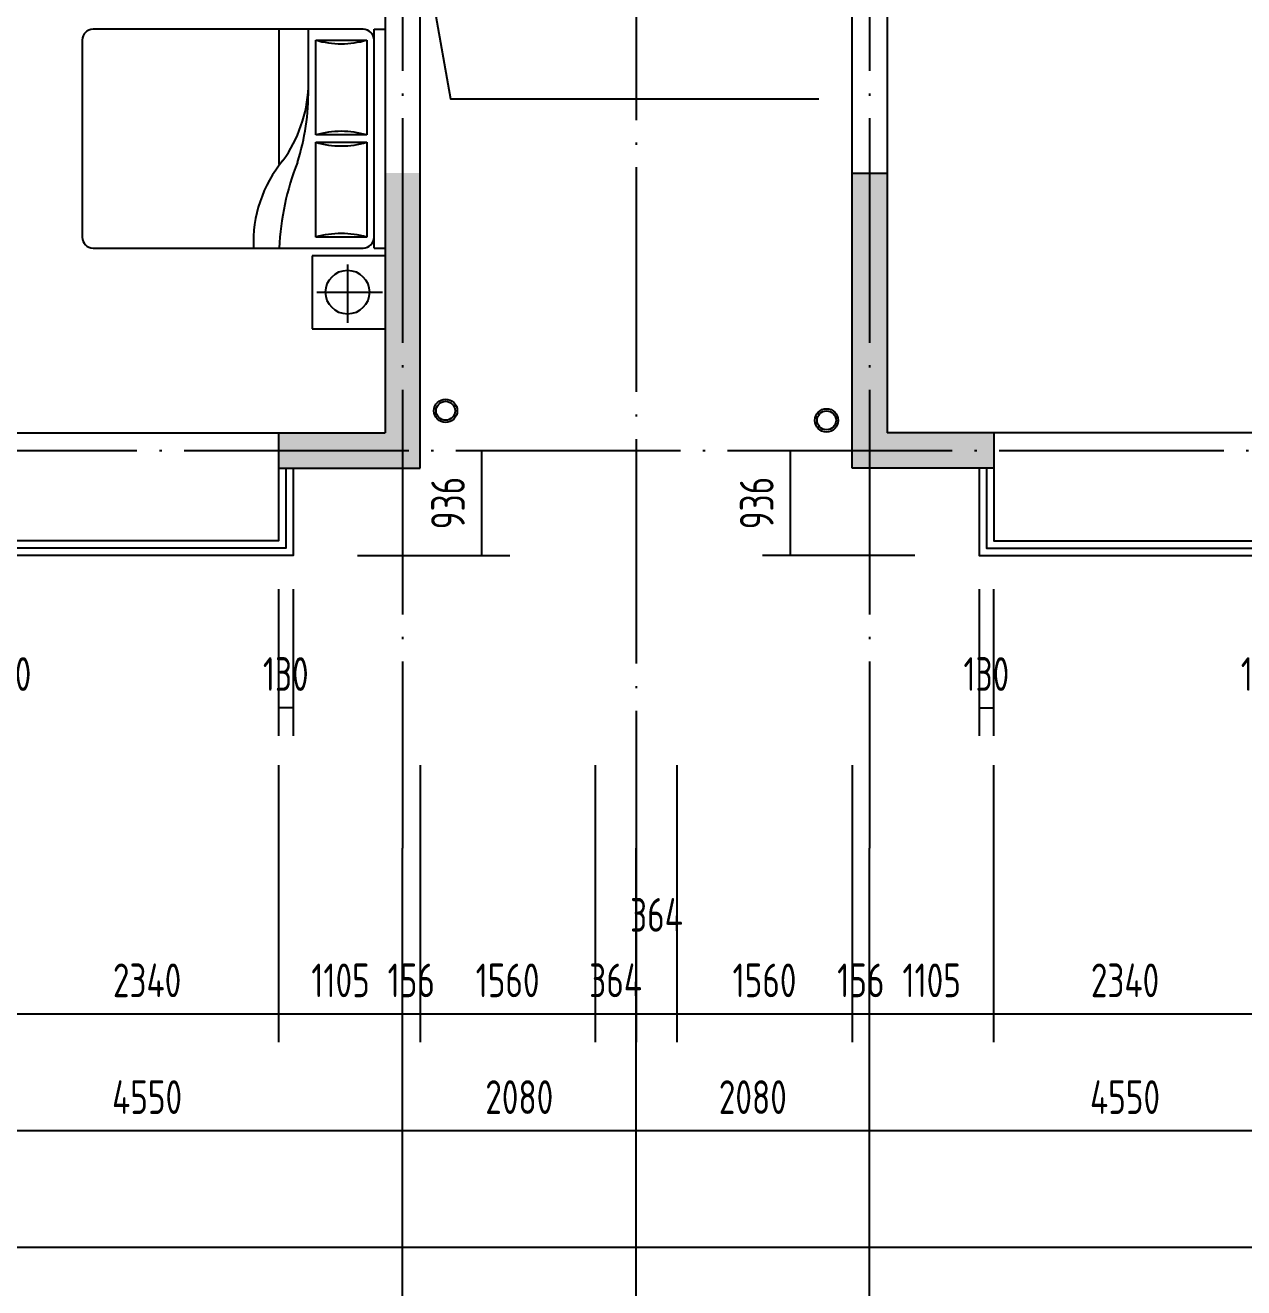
# Model space of a CAD drawing. Extents: x -726032 to 135930, y -151624 to 587044.
# Drawn here: x -367367 to -356515, y 455697 to 466941 of the extents above; entities that cross this region are included whole.
import ezdxf

# ---------------------------------------------------------------- set-up
doc = ezdxf.new("R2010")
doc.units = 0
doc.header["$LTSCALE"] = 1000
doc.header["$MEASUREMENT"] = 0
doc.linetypes.add('DOTE', pattern=[2.42, 2, -0.2, 0.02, -0.2])
doc.layers.get('DEFPOINTS').update_dxf_attribs({"color": 1, "linetype": 'CONTINUOUS'})
for name, color, linetype in [('AXIS', 245, 'CONTINUOUS'), ('COLUMN', 170, 'CONTINUOUS'), ('DOTE', 8, 'DOTE'), ('PUB_DIM', 245, 'CONTINUOUS'), ('WALL', 255, 'CONTINUOUS'), ('WINDOW', 155, 'CONTINUOUS'), ('家具', 252, 'CONTINUOUS'), ('引线', 213, 'CONTINUOUS'), ('雨水管', 20, 'CONTINUOUS')]:
    doc.layers.add(name, color=color, linetype=linetype)
doc.styles.add('DIM_FONT', font='isocp.shx', dxfattribs={"width": 0.8})
doc.dimstyles.new('AXIS', dxfattribs={"dimtxt": 300, "dimasz": 1, "dimexe": 250, "dimexo": 300, "dimgap": 150, "dimtad": 1, "dimdec": 0, "dimzin": 0, "dimdsep": 46, "dimtxsty": 'DIM_FONT', "dimcen": 0.09, "dimse1": 1, "dimse2": 1, "dimclrt": 142, "dimadec": 0, "dimazin": 0, "dimtfac": 1, "dimtdec": 0, "dimtix": 1, "dimtmove": 2, "dimatfit": 3, "dimfxl": 1, "dimtolj": 1, "dimtzin": 0, "dimarcsym": 0})
doc.dimstyles.new('DIMA', dxfattribs={"dimtxt": 300, "dimasz": 1, "dimexe": 250, "dimexo": 300, "dimgap": 150, "dimtad": 1, "dimdec": 0, "dimzin": 0, "dimdsep": 46, "dimtxsty": 'DIM_FONT', "dimcen": 0.09, "dimse1": 1, "dimclrt": 142, "dimadec": 0, "dimazin": 0, "dimtfac": 1, "dimtdec": 0, "dimtix": 1, "dimtmove": 2, "dimatfit": 3, "dimfxl": 1, "dimtolj": 1, "dimtzin": 0, "dimarcsym": 0})
doc.dimstyles.new('DIMB', dxfattribs={"dimtxt": 300, "dimasz": 1, "dimexe": 250, "dimexo": 300, "dimgap": 150, "dimtad": 1, "dimdec": 0, "dimzin": 0, "dimdsep": 46, "dimtxsty": 'DIM_FONT', "dimcen": 0.09, "dimse2": 1, "dimclrt": 142, "dimadec": 0, "dimazin": 0, "dimtfac": 1, "dimtdec": 0, "dimtix": 1, "dimtmove": 2, "dimatfit": 3, "dimfxl": 1, "dimtolj": 1, "dimtzin": 0, "dimarcsym": 0})
doc.dimstyles.new('DIMN', dxfattribs={"dimtxt": 300, "dimasz": 1, "dimexe": 250, "dimexo": 300, "dimgap": 150, "dimtad": 1, "dimdec": 0, "dimzin": 0, "dimdsep": 46, "dimtxsty": 'DIM_FONT', "dimcen": 0.09, "dimclrt": 142, "dimadec": 0, "dimazin": 0, "dimtfac": 1, "dimtdec": 0, "dimtix": 1, "dimtmove": 2, "dimatfit": 3, "dimfxl": 1, "dimtolj": 1, "dimtzin": 0, "dimarcsym": 0})

# ---------------------------------------------------------------- blocks, each defined once
blk = doc.blocks.new('*D504')
at = {"layer": 'AXIS', "color": 0, "lineweight": -2, "transparency": 16777216}
for p, q in [((-384703, 459312), (-384703, 455805)), ((-316024, 459312), (-316024, 455805)), ((-316025, 456055), (-384702, 456055))]:
    blk.add_line(p, q, dxfattribs=at)
at = {"layer": 'AXIS', "color": 0, "transparency": 16777216}
for points in [[(-384702, 456055), (-384702, 456054), (-384703, 456055)], [(-316025, 456055), (-316025, 456054), (-316024, 456055)]]:
    blk.add_solid(points, dxfattribs=at)
at = {"layer": 'DEFPOINTS', "color": 0, "transparency": 16777216}
for p in [(-384703, 459612), (-316024, 459612), (-384703, 456055)]:
    blk.add_point(p, dxfattribs=at)
at = {"layer": 'AXIS', "color": 142, "transparency": 16777216, "insert": (-350363, 456355), "char_height": 300, "attachment_point": 5, "style": 'DIM_FONT'}
blk.add_mtext('\\A1;68679', dxfattribs=at)
blk = doc.blocks.new('*D578')
at = {"layer": 'DEFPOINTS', "color": 0, "transparency": 16777216}
for p in [(-358742, 460652), (-356402, 460652), (-358742, 458135)]:
    blk.add_point(p, dxfattribs=at)
at = {"layer": 'PUB_DIM', "color": 0, "lineweight": -2, "transparency": 16777216}
for p, q in [((-358742, 460352), (-358742, 457885)), ((-356402, 460352), (-356402, 457885)), ((-356403, 458135), (-358741, 458135))]:
    blk.add_line(p, q, dxfattribs=at)
at = {"layer": 'PUB_DIM', "color": 0, "transparency": 16777216}
for points in [[(-358741, 458135), (-358741, 458134), (-358742, 458135)], [(-356403, 458135), (-356403, 458134), (-356402, 458135)]]:
    blk.add_solid(points, dxfattribs=at)
at = {"layer": 'PUB_DIM', "color": 142, "transparency": 16777216, "insert": (-357572, 458435), "char_height": 300, "attachment_point": 5, "style": 'DIM_FONT'}
blk.add_mtext('\\A1;2340', dxfattribs=at)
blk = doc.blocks.new('*D579')
at = {"layer": 'DEFPOINTS', "color": 0, "transparency": 16777216}
for p in [(-361927, 460652), (-361563, 460652), (-361927, 458135)]:
    blk.add_point(p, dxfattribs=at)
at = {"layer": 'PUB_DIM', "color": 0, "lineweight": -2, "transparency": 16777216}
for p, q in [((-361927, 460352), (-361927, 457885)), ((-361563, 460352), (-361563, 457885)), ((-361564, 458135), (-361926, 458135))]:
    blk.add_line(p, q, dxfattribs=at)
at = {"layer": 'PUB_DIM', "color": 0, "transparency": 16777216}
for points in [[(-361926, 458135), (-361926, 458134), (-361927, 458135)], [(-361564, 458135), (-361564, 458134), (-361563, 458135)]]:
    blk.add_solid(points, dxfattribs=at)
at = {"layer": 'PUB_DIM', "color": 142, "transparency": 16777216, "insert": (-361745, 459018), "char_height": 300, "attachment_point": 5, "style": 'DIM_FONT'}
blk.add_mtext('\\A1;364', dxfattribs=at)
blk = doc.blocks.new('*D580')
at = {"layer": 'DEFPOINTS', "color": 0, "transparency": 16777216}
for p in [(-361563, 460652), (-360003, 460652), (-361563, 458135)]:
    blk.add_point(p, dxfattribs=at)
at = {"layer": 'PUB_DIM', "color": 0, "lineweight": -2, "transparency": 16777216}
for p, q in [((-361563, 460352), (-361563, 457885)), ((-360003, 460352), (-360003, 457885)), ((-360004, 458135), (-361562, 458135))]:
    blk.add_line(p, q, dxfattribs=at)
at = {"layer": 'PUB_DIM', "color": 0, "transparency": 16777216}
for points in [[(-361562, 458135), (-361562, 458134), (-361563, 458135)], [(-360004, 458135), (-360004, 458134), (-360003, 458135)]]:
    blk.add_solid(points, dxfattribs=at)
at = {"layer": 'PUB_DIM', "color": 142, "transparency": 16777216, "insert": (-360783, 458435), "char_height": 300, "attachment_point": 5, "style": 'DIM_FONT'}
blk.add_mtext('\\A1;1560', dxfattribs=at)
blk = doc.blocks.new('*D581')
at = {"layer": 'DEFPOINTS', "color": 0, "transparency": 16777216}
for p in [(-362291, 460652), (-361927, 460652), (-362291, 458135)]:
    blk.add_point(p, dxfattribs=at)
at = {"layer": 'PUB_DIM', "color": 0, "lineweight": -2, "transparency": 16777216}
for p, q in [((-362291, 460352), (-362291, 457885)), ((-361927, 460352), (-361927, 457885)), ((-362292, 458135), (-362293, 458135)), ((-361927, 458135), (-362291, 458135)), ((-361926, 458135), (-361925, 458135))]:
    blk.add_line(p, q, dxfattribs=at)
at = {"layer": 'PUB_DIM', "color": 0, "transparency": 16777216}
for points in [[(-362292, 458135), (-362292, 458134), (-362291, 458135)], [(-361926, 458135), (-361926, 458134), (-361927, 458135)]]:
    blk.add_solid(points, dxfattribs=at)
at = {"layer": 'PUB_DIM', "color": 142, "transparency": 16777216, "insert": (-362109, 458435), "char_height": 300, "attachment_point": 5, "style": 'DIM_FONT'}
blk.add_mtext('\\A1;364', dxfattribs=at)
blk = doc.blocks.new('*D1778')
at = {"layer": 'DEFPOINTS', "color": 0, "transparency": 16777216}
for p in [(-360003, 460652), (-359847, 460652), (-360003, 458135)]:
    blk.add_point(p, dxfattribs=at)
at = {"layer": 'PUB_DIM', "color": 0, "lineweight": -2, "transparency": 16777216}
for p, q in [((-360003, 460352), (-360003, 457885)), ((-360004, 458135), (-360005, 458135)), ((-359847, 458135), (-360003, 458135)), ((-359846, 458135), (-359845, 458135))]:
    blk.add_line(p, q, dxfattribs=at)
at = {"layer": 'PUB_DIM', "color": 0, "transparency": 16777216}
for points in [[(-360004, 458135), (-360004, 458134), (-360003, 458135)], [(-359846, 458135), (-359846, 458134), (-359847, 458135)]]:
    blk.add_solid(points, dxfattribs=at)
at = {"layer": 'PUB_DIM', "color": 142, "transparency": 16777216, "insert": (-359925, 458435), "char_height": 300, "attachment_point": 5, "style": 'DIM_FONT'}
blk.add_mtext('\\A1;156', dxfattribs=at)
blk = doc.blocks.new('*D3583')
at = {"layer": 'DEFPOINTS', "color": 0, "transparency": 16777216}
for p in [(-359847, 460652), (-358742, 460652), (-359847, 458135)]:
    blk.add_point(p, dxfattribs=at)
at = {"layer": 'PUB_DIM', "color": 0, "lineweight": -2, "transparency": 16777216}
for p, q in [((-358742, 460352), (-358742, 457885)), ((-358743, 458135), (-359846, 458135))]:
    blk.add_line(p, q, dxfattribs=at)
at = {"layer": 'PUB_DIM', "color": 0, "transparency": 16777216}
for points in [[(-359846, 458135), (-359846, 458134), (-359847, 458135)], [(-358743, 458135), (-358743, 458134), (-358742, 458135)]]:
    blk.add_solid(points, dxfattribs=at)
at = {"layer": 'PUB_DIM', "color": 142, "transparency": 16777216, "insert": (-359294, 458435), "char_height": 300, "attachment_point": 5, "style": 'DIM_FONT'}
blk.add_mtext('\\A1;1105', dxfattribs=at)
blk = doc.blocks.new('*D1779')
at = {"layer": 'DEFPOINTS', "color": 0, "transparency": 16777216}
for p in [(-365112, 460652), (-364007, 460652), (-365112, 458135)]:
    blk.add_point(p, dxfattribs=at)
at = {"layer": 'PUB_DIM', "color": 0, "lineweight": -2, "transparency": 16777216}
for p, q in [((-365112, 460352), (-365112, 457885)), ((-364008, 458135), (-365111, 458135))]:
    blk.add_line(p, q, dxfattribs=at)
at = {"layer": 'PUB_DIM', "color": 0, "transparency": 16777216}
for points in [[(-365111, 458135), (-365111, 458134), (-365112, 458135)], [(-364008, 458135), (-364008, 458134), (-364007, 458135)]]:
    blk.add_solid(points, dxfattribs=at)
at = {"layer": 'PUB_DIM', "color": 142, "transparency": 16777216, "insert": (-364559, 458435), "char_height": 300, "attachment_point": 5, "style": 'DIM_FONT'}
blk.add_mtext('\\A1;1105', dxfattribs=at)
blk = doc.blocks.new('*D3584')
at = {"layer": 'DEFPOINTS', "color": 0, "transparency": 16777216}
for p in [(-364007, 460652), (-363851, 460652), (-364007, 458135)]:
    blk.add_point(p, dxfattribs=at)
at = {"layer": 'PUB_DIM', "color": 0, "lineweight": -2, "transparency": 16777216}
for p, q in [((-363851, 460352), (-363851, 457885)), ((-364008, 458135), (-364009, 458135)), ((-363851, 458135), (-364007, 458135)), ((-363850, 458135), (-363849, 458135))]:
    blk.add_line(p, q, dxfattribs=at)
at = {"layer": 'PUB_DIM', "color": 0, "transparency": 16777216}
for points in [[(-364008, 458135), (-364008, 458134), (-364007, 458135)], [(-363850, 458135), (-363850, 458134), (-363851, 458135)]]:
    blk.add_solid(points, dxfattribs=at)
at = {"layer": 'PUB_DIM', "color": 142, "transparency": 16777216, "insert": (-363929, 458435), "char_height": 300, "attachment_point": 5, "style": 'DIM_FONT'}
blk.add_mtext('\\A1;156', dxfattribs=at)
blk = doc.blocks.new('*D582')
at = {"layer": 'DEFPOINTS', "color": 0, "transparency": 16777216}
for p in [(-367452, 460652), (-365112, 460652), (-367452, 458135)]:
    blk.add_point(p, dxfattribs=at)
at = {"layer": 'PUB_DIM', "color": 0, "lineweight": -2, "transparency": 16777216}
for p, q in [((-367452, 460352), (-367452, 457885)), ((-365112, 460352), (-365112, 457885)), ((-365113, 458135), (-367451, 458135))]:
    blk.add_line(p, q, dxfattribs=at)
at = {"layer": 'PUB_DIM', "color": 0, "transparency": 16777216}
for points in [[(-367451, 458135), (-367451, 458134), (-367452, 458135)], [(-365113, 458135), (-365113, 458134), (-365112, 458135)]]:
    blk.add_solid(points, dxfattribs=at)
at = {"layer": 'PUB_DIM', "color": 142, "transparency": 16777216, "insert": (-366282, 458435), "char_height": 300, "attachment_point": 5, "style": 'DIM_FONT'}
blk.add_mtext('\\A1;2340', dxfattribs=at)
blk = doc.blocks.new('*D583')
at = {"layer": 'DEFPOINTS', "color": 0, "transparency": 16777216}
for p in [(-363851, 460652), (-362291, 460652), (-363851, 458135)]:
    blk.add_point(p, dxfattribs=at)
at = {"layer": 'PUB_DIM', "color": 0, "lineweight": -2, "transparency": 16777216}
for p, q in [((-363851, 460352), (-363851, 457885)), ((-362291, 460352), (-362291, 457885)), ((-362292, 458135), (-363850, 458135))]:
    blk.add_line(p, q, dxfattribs=at)
at = {"layer": 'PUB_DIM', "color": 0, "transparency": 16777216}
for points in [[(-363850, 458135), (-363850, 458134), (-363851, 458135)], [(-362292, 458135), (-362292, 458134), (-362291, 458135)]]:
    blk.add_solid(points, dxfattribs=at)
at = {"layer": 'PUB_DIM', "color": 142, "transparency": 16777216, "insert": (-363071, 458435), "char_height": 300, "attachment_point": 5, "style": 'DIM_FONT'}
blk.add_mtext('\\A1;1560', dxfattribs=at)
blk = doc.blocks.new('*D3198')
at = {"layer": 'AXIS', "color": 0, "lineweight": -2, "transparency": 16777216}
blk.add_line((-359848, 457095), (-361926, 457095), dxfattribs=at)
at = {"layer": 'AXIS', "color": 0, "transparency": 16777216}
for points in [[(-361926, 457095), (-361926, 457094), (-361927, 457095)], [(-359848, 457095), (-359848, 457094), (-359847, 457095)]]:
    blk.add_solid(points, dxfattribs=at)
at = {"layer": 'DEFPOINTS', "color": 0, "transparency": 16777216}
for p in [(-361927, 459612), (-359847, 459612), (-361927, 457095)]:
    blk.add_point(p, dxfattribs=at)
at = {"layer": 'AXIS', "color": 142, "transparency": 16777216, "insert": (-360887, 457395), "char_height": 300, "attachment_point": 5, "style": 'DIM_FONT'}
blk.add_mtext('\\A1;2080', dxfattribs=at)
blk = doc.blocks.new('*D3199')
at = {"layer": 'AXIS', "color": 0, "lineweight": -2, "transparency": 16777216}
blk.add_line((-364008, 457095), (-368556, 457095), dxfattribs=at)
at = {"layer": 'AXIS', "color": 0, "transparency": 16777216}
for points in [[(-368556, 457095), (-368556, 457094), (-368557, 457095)], [(-364008, 457095), (-364008, 457094), (-364007, 457095)]]:
    blk.add_solid(points, dxfattribs=at)
at = {"layer": 'DEFPOINTS', "color": 0, "transparency": 16777216}
for p in [(-368557, 459612), (-364007, 459612), (-368557, 457095)]:
    blk.add_point(p, dxfattribs=at)
at = {"layer": 'AXIS', "color": 142, "transparency": 16777216, "insert": (-366282, 457395), "char_height": 300, "attachment_point": 5, "style": 'DIM_FONT'}
blk.add_mtext('\\A1;4550', dxfattribs=at)
blk = doc.blocks.new('*D3200')
at = {"layer": 'AXIS', "color": 0, "lineweight": -2, "transparency": 16777216}
blk.add_line((-361928, 457095), (-364006, 457095), dxfattribs=at)
at = {"layer": 'AXIS', "color": 0, "transparency": 16777216}
for points in [[(-364006, 457095), (-364006, 457094), (-364007, 457095)], [(-361928, 457095), (-361928, 457094), (-361927, 457095)]]:
    blk.add_solid(points, dxfattribs=at)
at = {"layer": 'DEFPOINTS', "color": 0, "transparency": 16777216}
for p in [(-364007, 459612), (-361927, 459612), (-364007, 457095)]:
    blk.add_point(p, dxfattribs=at)
at = {"layer": 'AXIS', "color": 142, "transparency": 16777216, "insert": (-362967, 457395), "char_height": 300, "attachment_point": 5, "style": 'DIM_FONT'}
blk.add_mtext('\\A1;2080', dxfattribs=at)
blk = doc.blocks.new('*D3203')
at = {"layer": 'AXIS', "color": 0, "lineweight": -2, "transparency": 16777216}
blk.add_line((-355298, 457095), (-359846, 457095), dxfattribs=at)
at = {"layer": 'AXIS', "color": 0, "transparency": 16777216}
for points in [[(-359846, 457095), (-359846, 457094), (-359847, 457095)], [(-355298, 457095), (-355298, 457094), (-355297, 457095)]]:
    blk.add_solid(points, dxfattribs=at)
at = {"layer": 'DEFPOINTS', "color": 0, "transparency": 16777216}
for p in [(-359847, 459612), (-355297, 459612), (-359847, 457095)]:
    blk.add_point(p, dxfattribs=at)
at = {"layer": 'AXIS', "color": 142, "transparency": 16777216, "insert": (-357572, 457395), "char_height": 300, "attachment_point": 5, "style": 'DIM_FONT'}
blk.add_mtext('\\A1;4550', dxfattribs=at)
blk = doc.blocks.new('*D587')
at = {"layer": 'DEFPOINTS', "color": 0, "transparency": 16777216}
for p in [(-365112, 462218), (-364982, 462218), (-365112, 460863)]:
    blk.add_point(p, dxfattribs=at)
at = {"layer": 'PUB_DIM', "color": 0, "lineweight": -2, "transparency": 16777216}
for p, q in [((-365112, 461918), (-365112, 460613)), ((-364982, 461918), (-364982, 460613)), ((-365113, 460863), (-365114, 460863)), ((-364982, 460863), (-365112, 460863)), ((-364981, 460863), (-364980, 460863))]:
    blk.add_line(p, q, dxfattribs=at)
at = {"layer": 'PUB_DIM', "color": 0, "transparency": 16777216}
for points in [[(-365113, 460864), (-365113, 460863), (-365112, 460863)], [(-364981, 460864), (-364981, 460863), (-364982, 460863)]]:
    blk.add_solid(points, dxfattribs=at)
at = {"layer": 'PUB_DIM', "color": 142, "transparency": 16777216, "insert": (-365047, 461163), "char_height": 300, "attachment_point": 5, "style": 'DIM_FONT'}
blk.add_mtext('\\A1;130', dxfattribs=at)
blk = doc.blocks.new('*D589')
at = {"layer": 'DEFPOINTS', "color": 0, "transparency": 16777216}
for p in [(-367582, 462218), (-367452, 462218), (-367582, 460863)]:
    blk.add_point(p, dxfattribs=at)
at = {"layer": 'PUB_DIM', "color": 0, "lineweight": -2, "transparency": 16777216}
for p, q in [((-367582, 461918), (-367582, 460613)), ((-367452, 461918), (-367452, 460613)), ((-367583, 460863), (-367584, 460863)), ((-367452, 460863), (-367582, 460863)), ((-367451, 460863), (-367450, 460863))]:
    blk.add_line(p, q, dxfattribs=at)
at = {"layer": 'PUB_DIM', "color": 0, "transparency": 16777216}
for points in [[(-367583, 460864), (-367583, 460863), (-367582, 460863)], [(-367451, 460864), (-367451, 460863), (-367452, 460863)]]:
    blk.add_solid(points, dxfattribs=at)
at = {"layer": 'PUB_DIM', "color": 142, "transparency": 16777216, "insert": (-367517, 461163), "char_height": 300, "attachment_point": 5, "style": 'DIM_FONT'}
blk.add_mtext('\\A1;130', dxfattribs=at)
blk = doc.blocks.new('*D3589')
at = {"layer": 'DEFPOINTS', "color": 0, "transparency": 16777216}
for p in [(-364709, 463154), (-363302, 463154), (-364709, 462218)]:
    blk.add_point(p, dxfattribs=at)
at = {"layer": 'PUB_DIM', "color": 0, "lineweight": -2, "transparency": 16777216}
for p, q in [((-363302, 462219), (-363302, 463153)), ((-364409, 462218), (-363052, 462218))]:
    blk.add_line(p, q, dxfattribs=at)
at = {"layer": 'PUB_DIM', "color": 0, "transparency": 16777216}
for points in [[(-363302, 463153), (-363302, 463153), (-363302, 463154)], [(-363302, 462219), (-363302, 462219), (-363302, 462218)]]:
    blk.add_solid(points, dxfattribs=at)
at = {"layer": 'PUB_DIM', "color": 142, "transparency": 16777216, "insert": (-363602, 462686), "char_height": 300, "attachment_point": 5, "rotation": 90, "style": 'DIM_FONT'}
blk.add_mtext('\\A1;936', dxfattribs=at)
blk = doc.blocks.new('*D614')
at = {"layer": 'DEFPOINTS', "color": 0, "transparency": 16777216}
for p in [(-356402, 462218), (-356272, 462218), (-356272, 460863)]:
    blk.add_point(p, dxfattribs=at)
at = {"layer": 'PUB_DIM', "color": 0, "lineweight": -2, "transparency": 16777216}
for p, q in [((-356402, 461918), (-356402, 460613)), ((-356272, 461918), (-356272, 460613)), ((-356403, 460863), (-356404, 460863)), ((-356402, 460863), (-356272, 460863)), ((-356271, 460863), (-356270, 460863))]:
    blk.add_line(p, q, dxfattribs=at)
at = {"layer": 'PUB_DIM', "color": 0, "transparency": 16777216}
for points in [[(-356403, 460864), (-356403, 460863), (-356402, 460863)], [(-356271, 460864), (-356271, 460863), (-356272, 460863)]]:
    blk.add_solid(points, dxfattribs=at)
at = {"layer": 'PUB_DIM', "color": 142, "transparency": 16777216, "insert": (-356337, 461163), "char_height": 300, "attachment_point": 5, "style": 'DIM_FONT'}
blk.add_mtext('\\A1;130', dxfattribs=at)
blk = doc.blocks.new('*D615')
at = {"layer": 'DEFPOINTS', "color": 0, "transparency": 16777216}
for p in [(-358872, 462218), (-358742, 462218), (-358742, 460863)]:
    blk.add_point(p, dxfattribs=at)
at = {"layer": 'PUB_DIM', "color": 0, "lineweight": -2, "transparency": 16777216}
for p, q in [((-358872, 461918), (-358872, 460613)), ((-358742, 461918), (-358742, 460613)), ((-358873, 460863), (-358874, 460863)), ((-358872, 460863), (-358742, 460863)), ((-358741, 460863), (-358740, 460863))]:
    blk.add_line(p, q, dxfattribs=at)
at = {"layer": 'PUB_DIM', "color": 0, "transparency": 16777216}
for points in [[(-358873, 460864), (-358873, 460863), (-358872, 460863)], [(-358741, 460864), (-358741, 460863), (-358742, 460863)]]:
    blk.add_solid(points, dxfattribs=at)
at = {"layer": 'PUB_DIM', "color": 142, "transparency": 16777216, "insert": (-358807, 461163), "char_height": 300, "attachment_point": 5, "style": 'DIM_FONT'}
blk.add_mtext('\\A1;130', dxfattribs=at)
blk = doc.blocks.new('*D3591')
at = {"layer": 'DEFPOINTS', "color": 0, "transparency": 16777216}
for p in [(-360552, 463154), (-359144, 463154), (-359144, 462218)]:
    blk.add_point(p, dxfattribs=at)
at = {"layer": 'PUB_DIM', "color": 0, "lineweight": -2, "transparency": 16777216}
for p, q in [((-360552, 462219), (-360552, 463153)), ((-359444, 462218), (-360802, 462218))]:
    blk.add_line(p, q, dxfattribs=at)
at = {"layer": 'PUB_DIM', "color": 0, "transparency": 16777216}
for points in [[(-360552, 463153), (-360551, 463153), (-360552, 463154)], [(-360552, 462219), (-360551, 462219), (-360552, 462218)]]:
    blk.add_solid(points, dxfattribs=at)
at = {"layer": 'PUB_DIM', "color": 142, "transparency": 16777216, "insert": (-360852, 462686), "char_height": 300, "attachment_point": 5, "rotation": 90, "style": 'DIM_FONT'}
blk.add_mtext('\\A1;936', dxfattribs=at)

msp = doc.modelspace()

# ---------------------------------------------------------------- linework, layer by layer
at = {"layer": 'AXIS'}
for p, q in [((-364006.9, 455534.5), (-364006.9, 459611.9)), ((-361926.9, 455534.5), (-361926.9, 459611.9)), ((-359846.9, 455534.5), (-359846.9, 459611.9))]:
    msp.add_line(p, q, dxfattribs=at)
at = {"layer": 'COLUMN'}
for points in [[(-364162.9, 465624), (-364162.9, 463310), (-363850.9, 465624), (-363850.9, 462998)], [(-360002.9, 465624), (-360002.9, 462998), (-359690.9, 465624), (-359690.9, 463310)], [(-365111.9, 463310), (-365111.9, 462998), (-364162.9, 463310), (-363850.9, 462998)], [(-360002.9, 462998), (-359690.9, 463310), (-358741.9, 462998), (-358741.9, 463310)]]:
    msp.add_solid(points, dxfattribs=at)
at = {"layer": 'DOTE'}
for p, q in [((-361926.9, 487455.9), (-361926.9, 459611.9)), ((-364006.9, 470954), (-364006.9, 459611.9)), ((-359846.9, 470954), (-359846.9, 459611.9)), ((-385312.2, 463154), (-315680.4, 463154))]:
    msp.add_line(p, q, dxfattribs=at)
at = {"layer": 'WALL'}
for p, q in [((-363850.9, 462998), (-363850.9, 469784)), ((-360002.9, 462998), (-360002.9, 469784)), ((-364162.9, 468406), (-364162.9, 463310)), ((-359690.9, 468406), (-359690.9, 463310)), ((-360002.9, 465624), (-359690.9, 465624)), ((-365111.9, 463310), (-364162.9, 463310)), ((-365111.9, 463310), (-365111.9, 462998)), ((-358741.9, 463310), (-359690.9, 463310)), ((-358741.9, 463310), (-358741.9, 462998)), ((-365111.9, 462998), (-363850.9, 462998)), ((-358741.9, 462998), (-360002.9, 462998))]:
    msp.add_line(p, q, dxfattribs=at)
at = {"layer": 'WINDOW'}
for p, q in [((-367451.9, 463310), (-365111.9, 463310)), ((-356401.9, 463310), (-358741.9, 463310))]:
    msp.add_line(p, q, dxfattribs=at)
for points in [[(-364981.9, 462998), (-364981.9, 462218), (-367581.9, 462218), (-367581.9, 462998)], [(-365046.9, 462998), (-365046.9, 462283), (-367516.9, 462283), (-367516.9, 462998)], [(-365111.9, 462998), (-365111.9, 462348), (-367451.9, 462348), (-367451.9, 462998)], [(-358871.9, 462998), (-358871.9, 462218), (-356271.9, 462218), (-356271.9, 462998)], [(-358806.9, 462998), (-358806.9, 462283), (-356336.9, 462283), (-356336.9, 462998)], [(-358741.9, 462998), (-358741.9, 462348), (-356401.9, 462348), (-356401.9, 462998)]]:
    msp.add_lwpolyline(points, dxfattribs=at)
at = {"layer": '家具'}
for p, q in [((-364357.9, 466906.5), (-366762.9, 466906.5)), ((-365105.4, 465704), (-365105.4, 466906.5)), ((-364845.4, 466370.3), (-364845.4, 466906.5)), ((-364260.4, 464956.5), (-364260.4, 466906.5)), ((-364260.4, 466906.5), (-364162.9, 466906.5)), ((-364162.9, 466906.5), (-364162.9, 464956.5)), ((-366860.4, 466809), (-366860.4, 465054)), ((-364780.4, 465964), (-364780.4, 466809)), ((-364780.4, 466809), (-364325.4, 466809)), ((-364325.4, 466809), (-364325.4, 465964)), ((-364325.4, 465964), (-364780.4, 465964)), ((-364780.4, 465054), (-364780.4, 465899)), ((-364780.4, 465899), (-364325.4, 465899)), ((-364325.4, 465899), (-364325.4, 465054)), ((-366762.9, 464956.5), (-364357.9, 464956.5)), ((-364325.4, 465054), (-364780.4, 465054)), ((-364260.4, 464956.5), (-364162.9, 464956.5)), ((-364812.9, 464888.3), (-364812.9, 464238.3)), ((-364162.9, 464888.3), (-364812.9, 464888.3)), ((-364162.9, 464888.3), (-364162.9, 464238.3)), ((-364497.1, 464811), (-364497.1, 464291)), ((-364770.1, 464564), (-364186.6, 464564)), ((-364812.9, 464238.3), (-364162.9, 464238.3))]:
    msp.add_line(p, q, dxfattribs=at)
msp.add_circle((-364497.1, 464564), 195, dxfattribs=at)
for centre, radius, start, end in [((-366762.9, 466809), 97.5, 90, 180), ((-364357.9, 466809), 97.5, 0, 90), ((-364552.9, 467589), 812.5, 253.7398, 286.2602), ((-366039, 466439.5), 1194.8, 323.95969, 357.46022), ((-366884.7, 466343.9), 2039.5, 342.19663, 0.74184), ((-364552.9, 465184), 812.5, 73.7398, 106.2602), ((-364552.9, 466679), 812.5, 253.7398, 286.2602), ((-364187.2, 465005.3), 1148.5, 140.45392, 182.43274), ((-362716.3, 464847.4), 2391.6, 158.59306, 177.38399), ((-364552.9, 464274), 812.5, 73.7398, 106.2602), ((-366762.9, 465054), 97.5, 180, 270), ((-364357.9, 465054), 97.5, 270, 0)]:
    msp.add_arc(centre, radius, start, end, dxfattribs=at)
at = {"layer": '引线'}
msp.add_lwpolyline([(-364162.9, 469566.2), (-363580.9, 466286.1), (-360299.5, 466286.1)], dxfattribs=at)
at = {"layer": '雨水管'}
for centre, radius in [((-363623.3, 463507.6), 104), ((-363623.3, 463507.6), 84.5), ((-360230.5, 463422.4), 104), ((-360230.5, 463422.4), 84.5)]:
    msp.add_circle(centre, radius, dxfattribs=at)

# ---------------------------------------------------------------- dimensions: what is measured, and where the dimension line sits
at = {"layer": 'AXIS'}
dim = msp.add_aligned_dim(p1=(-316023.9, 459611.9), p2=(-384702.9, 459611.9), distance=3557.4, dimstyle='DIMN', dxfattribs=at)
dim.commit()
dim.dimension.update_dxf_attribs({"geometry": '*D504', "text_midpoint": (-350363.4, 456354.5)})
for base, p1, p2, picture, middle in [((-368556.9, 457094.5), (-364006.9, 459611.9), (-368556.9, 459611.9), '*D3199', (-366281.9, 457394.5)), ((-364006.9, 457094.5), (-361926.9, 459611.9), (-364006.9, 459611.9), '*D3200', (-362966.9, 457394.5)), ((-361926.9, 457094.5), (-359846.9, 459611.9), (-361926.9, 459611.9), '*D3198', (-360886.9, 457394.5)), ((-359846.9, 457094.5), (-355296.9, 459611.9), (-359846.9, 459611.9), '*D3203', (-357571.9, 457394.5))]:
    dim = msp.add_linear_dim(base=base, p1=p1, p2=p2, dimstyle='AXIS', dxfattribs=at)
    dim.commit()
    dim.dimension.update_dxf_attribs({"geometry": picture, "text_midpoint": middle})
at = {"layer": 'PUB_DIM'}
for base, p1, p2, angle, picture, middle in [((-363302.2, 463154), (-364709.5, 462218), (-364709.5, 463154), 270, '*D3589', (-363602.2, 462686)), ((-360551.6, 463154), (-359144.3, 462218), (-359144.3, 463154), 90, '*D3591', (-360851.6, 462686))]:
    dim = msp.add_linear_dim(base=base, p1=p1, p2=p2, angle=angle, dimstyle='DIMB', dxfattribs=at)
    dim.commit()
    dim.dimension.update_dxf_attribs({"geometry": picture, "text_midpoint": middle})
for base, p1, p2, dimstyle, picture, middle in [((-367581.9, 460863.5), (-367451.9, 462218), (-367581.9, 462218), 'DIMN', '*D589', (-367516.9, 461163.5)), ((-365111.9, 460863.5), (-364981.9, 462218), (-365111.9, 462218), 'DIMN', '*D587', (-365046.9, 461163.5)), ((-358741.9, 460863.5), (-358871.9, 462218), (-358741.9, 462218), 'DIMN', '*D615', (-358806.9, 461163.5)), ((-356271.9, 460863.5), (-356401.9, 462218), (-356271.9, 462218), 'DIMN', '*D614', (-356336.9, 461163.5)), ((-367451.9, 458134.5), (-365111.9, 460651.9), (-367451.9, 460651.9), 'DIMN', '*D582', (-366281.9, 458434.5)), ((-365111.9, 458134.5), (-364006.9, 460651.9), (-365111.9, 460651.9), 'DIMA', '*D1779', (-364559.4, 458434.5)), ((-364006.9, 458134.5), (-363850.9, 460651.9), (-364006.9, 460651.9), 'DIMB', '*D3584', (-363928.9, 458434.5)), ((-363850.9, 458134.5), (-362290.9, 460651.9), (-363850.9, 460651.9), 'DIMN', '*D583', (-363070.9, 458434.5)), ((-362290.9, 458134.5), (-361926.9, 460651.9), (-362290.9, 460651.9), 'DIMN', '*D581', (-362108.9, 458434.5)), ((-361562.9, 458134.5), (-360002.9, 460651.9), (-361562.9, 460651.9), 'DIMN', '*D580', (-360782.9, 458434.5)), ((-360002.9, 458134.5), (-359846.9, 460651.9), (-360002.9, 460651.9), 'DIMA', '*D1778', (-359924.9, 458434.5)), ((-359846.9, 458134.5), (-358741.9, 460651.9), (-359846.9, 460651.9), 'DIMB', '*D3583', (-359294.4, 458434.5)), ((-358741.9, 458134.5), (-356401.9, 460651.9), (-358741.9, 460651.9), 'DIMN', '*D578', (-357571.9, 458434.5))]:
    dim = msp.add_linear_dim(base=base, p1=p1, p2=p2, dimstyle=dimstyle, dxfattribs=at)
    dim.commit()
    dim.dimension.update_dxf_attribs({"geometry": picture, "text_midpoint": middle})
dim = msp.add_linear_dim(base=(-361926.9, 458134.5), p1=(-361562.9, 460651.9), p2=(-361926.9, 460651.9), dimstyle='DIMN', dxfattribs=at)
dim.commit()
dim.dimension.update_dxf_attribs({"geometry": '*D579', "text_midpoint": (-361744.9, 459017.9), "dimtype": 160})

doc.saveas('drawing.dxf')
